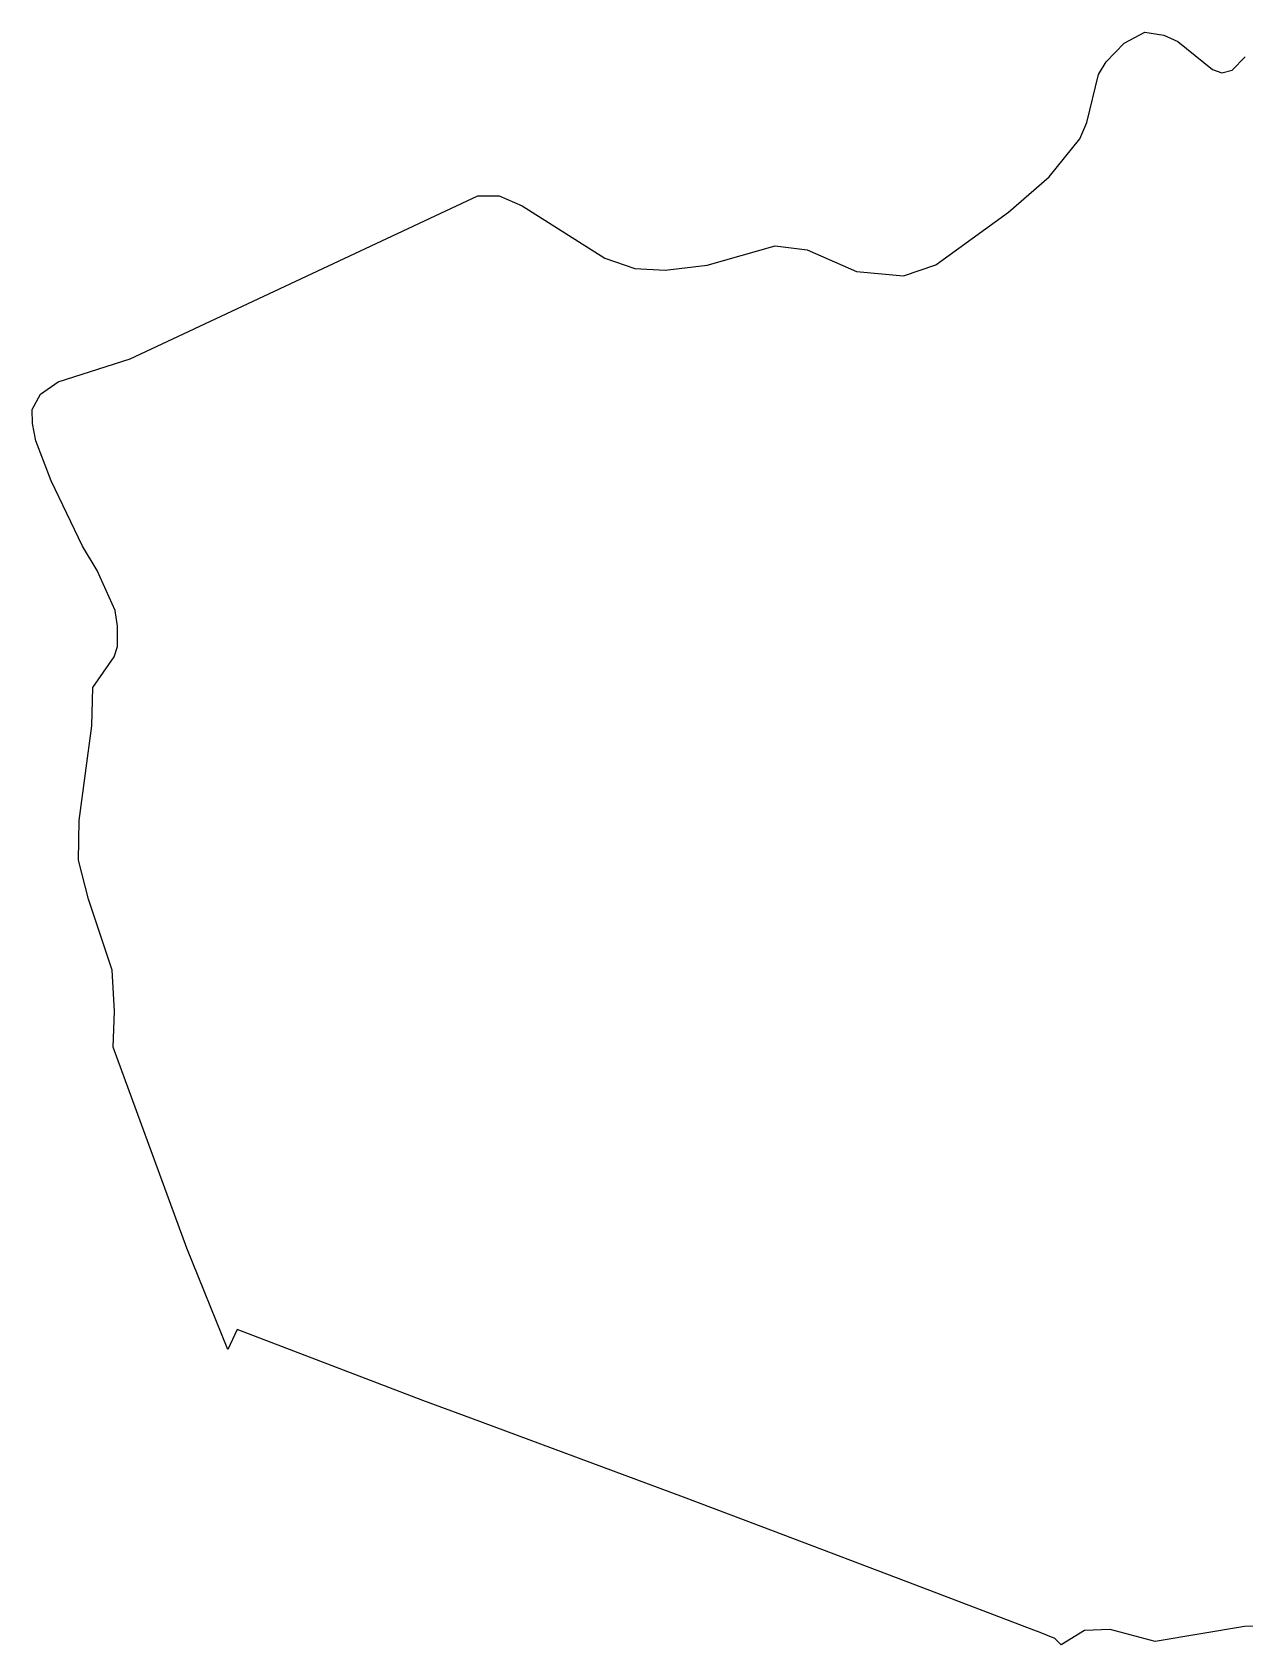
# Model space of a CAD drawing. Extents: x 1204521 to 1207304, y 6151741 to 6153999.
# Drawn here: x 1204521 to 1205912, y 6151741 to 6153591 of the extents above; entities that cross this region are included whole.
import ezdxf

# ---------------------------------------------------------------- set-up
doc = ezdxf.new("R2010")
doc.units = 0
doc.linetypes.add('CONTINU', pattern=[0])
doc.layers.add('1SECTION', color=7, linetype='CONTINU')

msp = doc.modelspace()

# ---------------------------------------------------------------- linework, layer by layer
at = {"layer": '1SECTION'}
msp.add_lwpolyline([(1206009.69, 6151763.09), (1205911.89, 6151762.02), (1205809.34, 6151744.64), (1205757.86, 6151758.29), (1205728.43, 6151757.37), (1205701.75, 6151740.97), (1205694.48, 6151748.25), (1205694.48, 6151748.25), (1205677.59, 6151755.09), (1205670.36, 6151757.74), (1205534.59, 6151809.29), (1205371.57, 6151871.44), (1205267.97, 6151910.43), (1205024.14, 6152001.03), (1204968.94, 6152021.09), (1204755.64, 6152102.66), (1204744.99, 6152079.79), (1204698.14, 6152195.89), (1204613.33, 6152426.61), (1204615.12, 6152468.02), (1204612.43, 6152515.12), (1204585.16, 6152596.63), (1204573.47, 6152641.17), (1204574.4, 6152686.88), (1204588.86, 6152795.54), (1204589.92, 6152839.54), (1204614.64, 6152874.58), (1204618.25, 6152886.68), (1204618.26, 6152909.73), (1204615.87, 6152927.82), (1204595.22, 6152973.63), (1204578.28, 6153001.63), (1204542.33, 6153076.77), (1204524.74, 6153122.68), (1204520.69, 6153142.37), (1204520.56, 6153158.68), (1204530.17, 6153175.98), (1204550.2, 6153190.13), (1204633.03, 6153216.71), (1205031.97, 6153403.55), (1205056.4, 6153403.78), (1205083, 6153392.39), (1205177.62, 6153332.11), (1205212.14, 6153320.41), (1205247.16, 6153318.32), (1205295.36, 6153324.04), (1205373.45, 6153346.39), (1205410.18, 6153341.82), (1205466.83, 6153316.87), (1205520.73, 6153311.92), (1205557.88, 6153324.32), (1205641.23, 6153384.92), (1205687.87, 6153425.63), (1205722.85, 6153469.13), (1205730.86, 6153487.97), (1205744.49, 6153542.74), (1205753.11, 6153557.63), (1205773.86, 6153578.91), (1205797.65, 6153591.41), (1205819.33, 6153588.19), (1205835.48, 6153580.84), (1205875.18, 6153548.59), (1205886.13, 6153544.77), (1205898.03, 6153548.02), (1205912.72, 6153563.01)], dxfattribs=at)

doc.saveas('drawing.dxf')
